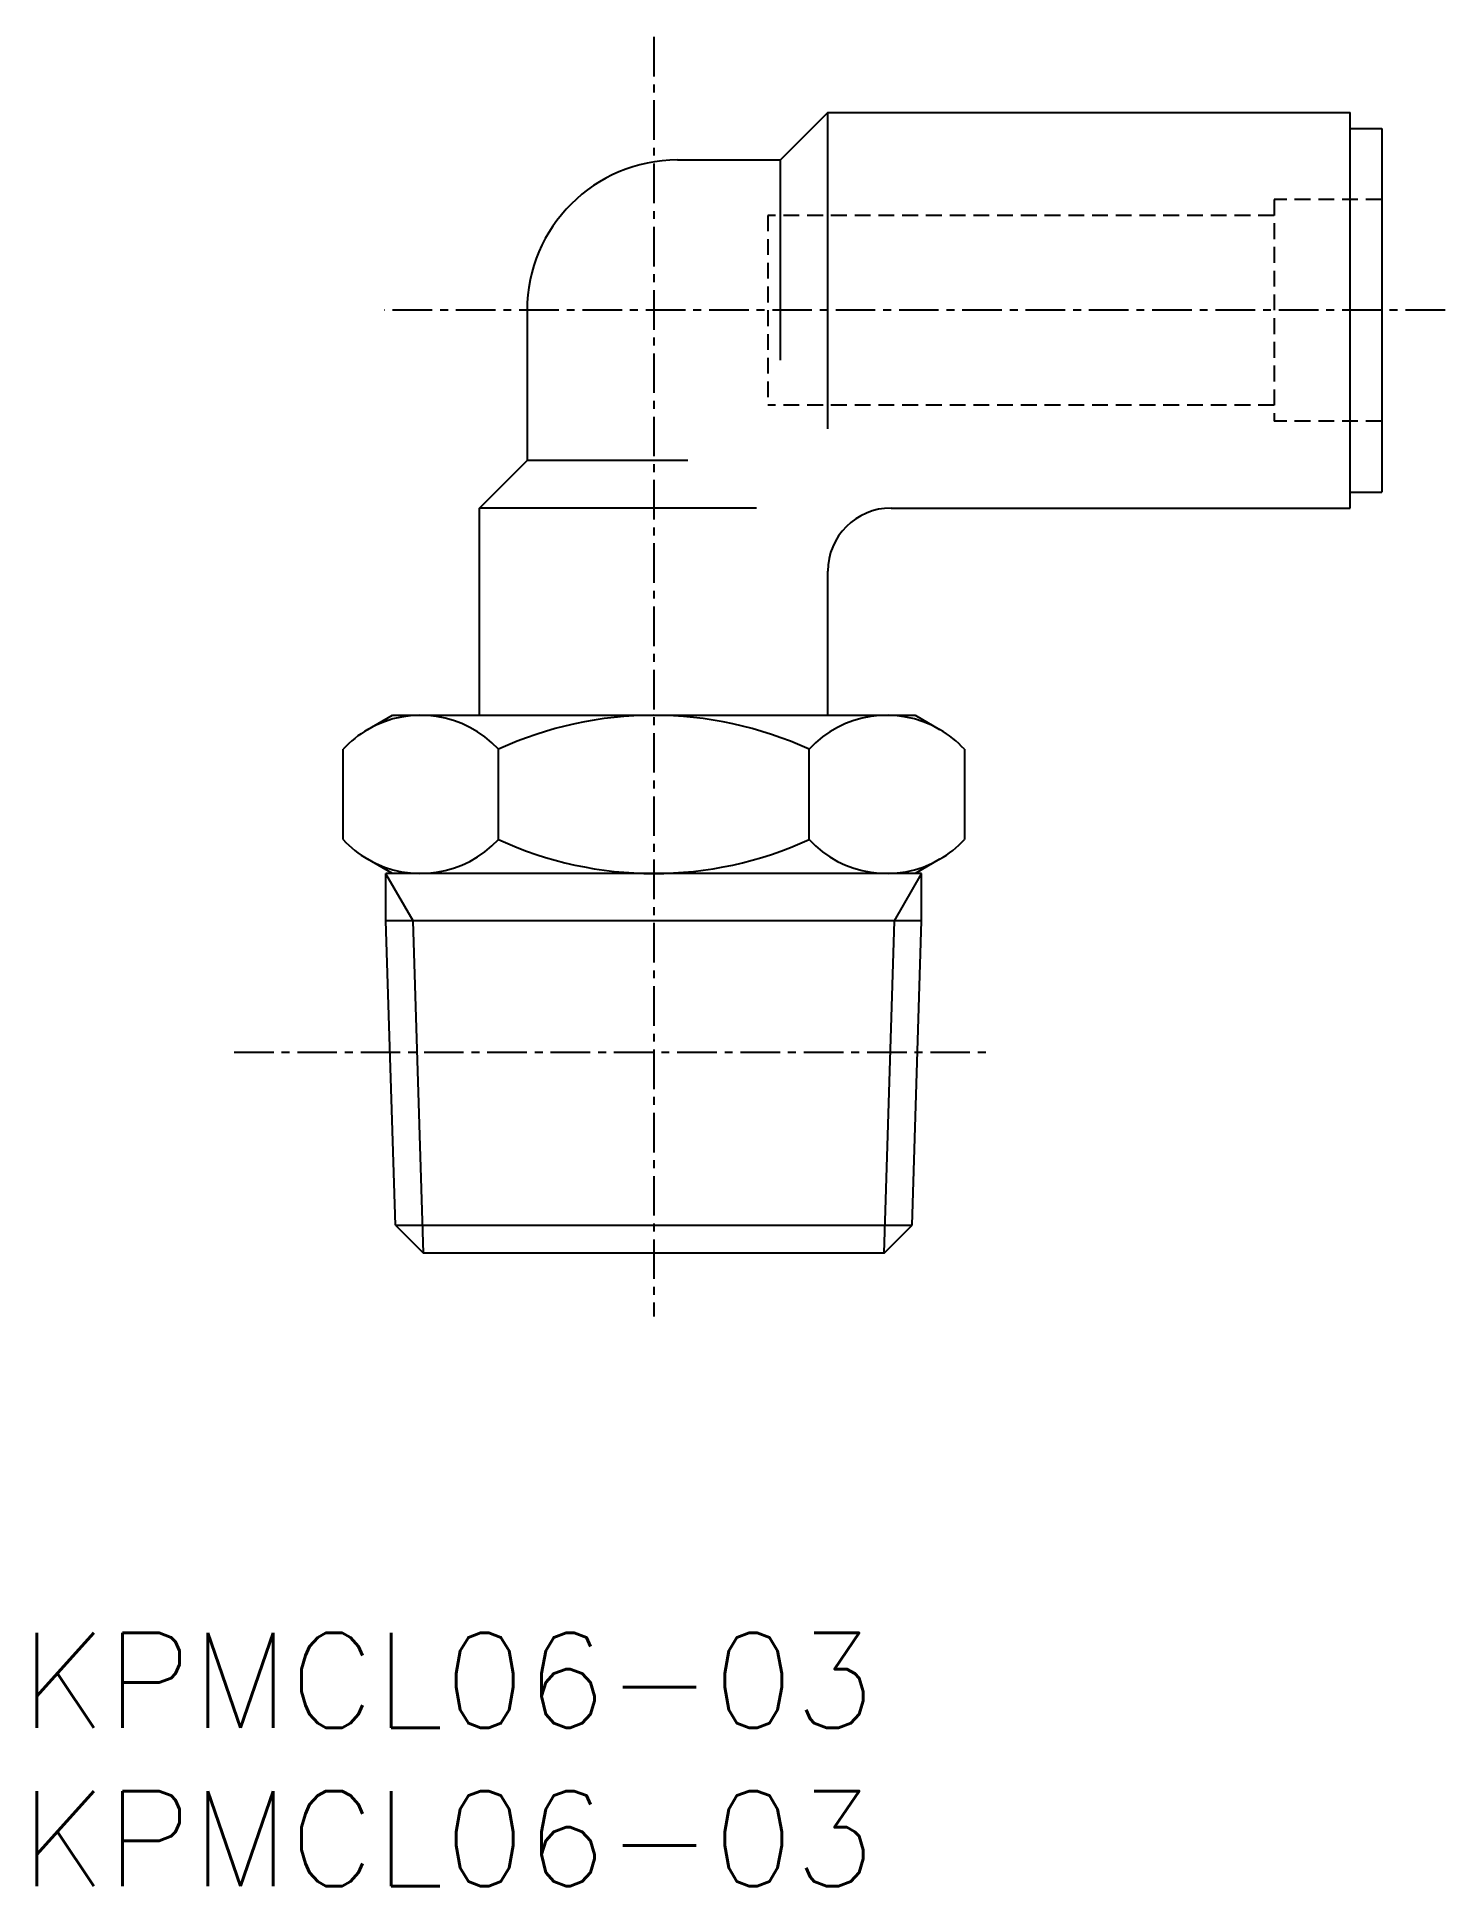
# Model space of a CAD drawing. Extents: x 0.5 to 45, y 0 to 58.4.
import ezdxf

# ---------------------------------------------------------------- set-up
doc = ezdxf.new("R2010")
doc.units = 0
doc.linetypes.add('CENTER', pattern=[2, 1.25, -0.25, 0.25, -0.25])
doc.linetypes.add('DASHED', pattern=[0.75, 0.5, -0.25])
doc.layers.get('0').update_dxf_attribs({"linetype": 'CONTINUOUS'})
doc.layers.add('CENTER', color=1, linetype='CENTER')
doc.styles.get("Standard").update_dxf_attribs({"font": 'txt.shx'})

# ---------------------------------------------------------------- blocks, each defined once
blk = doc.blocks.new('*U7')
at = {"color": 7, "linetype": 'CONTINUOUS'}
blk.add_text('KPMCL06-03', height=3, dxfattribs=at).set_placement((0, 0))
blk = doc.blocks.new('*U8')
at = {"color": 7, "linetype": 'CONTINUOUS'}
blk.add_text('KPMCL06-03', height=3, dxfattribs=at).set_placement((0, 5))

msp = doc.modelspace()

# ---------------------------------------------------------------- linework, layer by layer
at = {"color": 7, "linetype": 'CONTINUOUS'}
for p, q in [((25.5, 56.05), (24, 54.55)), ((25.5, 56.05), (42, 56.05)), ((25.5, 46.052), (25.5, 56.05)), ((42, 43.55), (42, 56.05)), ((42, 55.55), (43, 55.55)), ((43, 55.55), (43, 44.05)), ((20.75, 54.55), (24, 54.55)), ((24, 48.224), (24, 54.55)), ((16, 49.8), (16, 45.05)), ((14.5, 43.55), (16, 45.05)), ((21.075, 45.05), (16, 45.05)), ((42, 44.05), (43, 44.05)), ((14.5, 37), (14.5, 43.55)), ((23.247, 43.55), (14.5, 43.55)), ((27.5, 43.55), (42, 43.55)), ((25.5, 37), (25.5, 41.55)), ((10.968, 36.552), (11.744, 37)), ((11.744, 37), (28.256, 37)), ((28.256, 37), (29.032, 36.552)), ((10.185, 33.074), (10.185, 35.926)), ((15.093, 33.074), (15.093, 35.926)), ((24.907, 33.074), (24.907, 35.926)), ((29.815, 35.926), (29.815, 33.074)), ((11.744, 32), (10.968, 32.448)), ((29.032, 32.448), (28.256, 32)), ((11.539, 30.503), (11.539, 32)), ((28.461, 32), (11.539, 32)), ((28.461, 30.503), (28.461, 32)), ((11.84, 20.884), (11.539, 30.503)), ((28.461, 30.503), (11.539, 30.503)), ((28.16, 20.884), (28.461, 30.503)), ((11.84, 20.884), (12.723, 20)), ((11.84, 20.884), (28.16, 20.884)), ((27.277, 20), (28.16, 20.884)), ((27.277, 20), (12.723, 20))]:
    msp.add_line(p, q, dxfattribs=at)
at = {"color": 3, "linetype": 'DASHED'}
for p, q in [((43, 53.3), (39.6, 53.3)), ((39.6, 53.3), (39.6, 46.3)), ((23.6, 52.8), (23.6, 46.8)), ((39.6, 52.8), (23.6, 52.8)), ((39.6, 46.8), (23.6, 46.8)), ((43, 46.3), (39.6, 46.3))]:
    msp.add_line(p, q, dxfattribs=at)
at = {"color": 3, "linetype": 'CONTINUOUS'}
for p, q in [((12.395, 30.503), (11.539, 31.986)), ((27.605, 30.503), (28.461, 31.986)), ((12.723, 20), (12.395, 30.503)), ((27.277, 20), (27.605, 30.503))]:
    msp.add_line(p, q, dxfattribs=at)
at = {"color": 7, "linetype": 'CONTINUOUS'}
for centre, radius, start, end in [((20.75, 49.8), 4.75, 90, 180), ((27.5, 41.55), 2, 90, 180), ((12.639, 33.659), 3.341, 42.73444, 120), ((20, 25.248), 11.752, 65.31796, 114.68204), ((27.361, 33.659), 3.341, 60, 137.26556), ((12.639, 33.659), 3.341, 120, 137.26556), ((27.361, 33.659), 3.341, 42.73444, 60), ((12.639, 35.341), 3.341, 222.73444, 240), ((12.639, 35.341), 3.341, 240, 317.26556), ((20, 43.752), 11.752, 245.31796, 294.68204), ((27.361, 35.341), 3.341, 222.73444, 300), ((27.361, 35.341), 3.341, 300, 317.26556)]:
    msp.add_arc(centre, radius, start, end, dxfattribs=at)
at = {"layer": 'CENTER', "color": 1, "linetype": 'CENTER'}
for p, q in [((20, 58.437), (20, 18)), ((45, 49.8), (11.493, 49.8)), ((6.742, 26.35), (30.742, 26.35))]:
    msp.add_line(p, q, dxfattribs=at)

# ---------------------------------------------------------------- block references
at = {"color": 7, "linetype": 'CONTINUOUS'}
for name in ['*U8', '*U7']:
    msp.add_blockref(name, (0, 0), dxfattribs=at)

doc.saveas('drawing.dxf')
